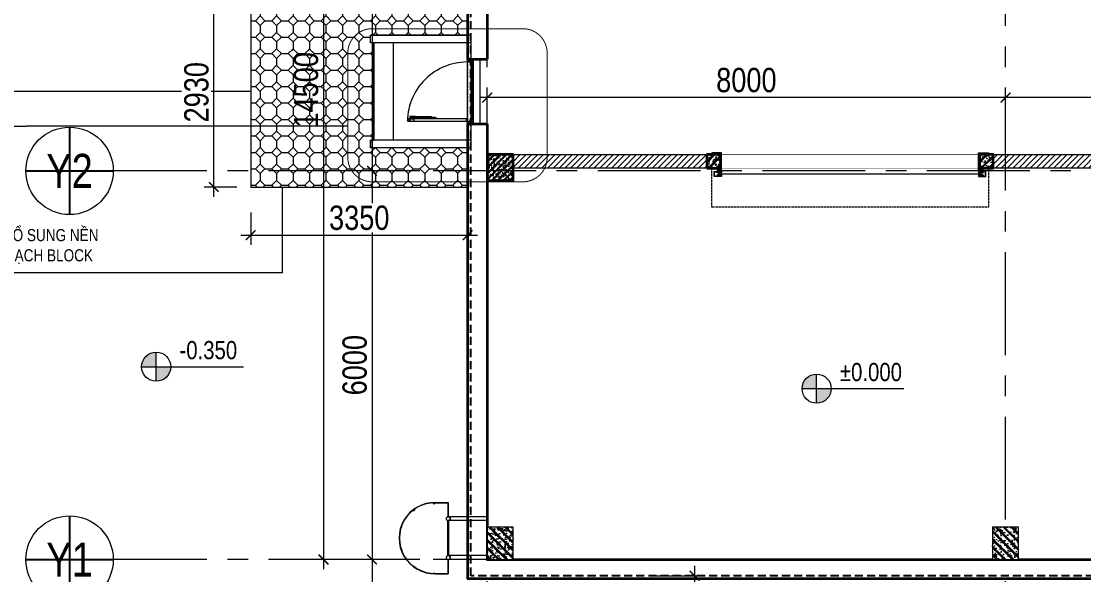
# Model space of a CAD drawing. Header units: millimetres. Extents: x -547695 to 905972, y -1055718 to 167349.
# Drawn here: x -527260 to -510862, y -811344 to -802799 of the extents above; entities that cross this region are included whole.
import ezdxf
from ezdxf.enums import TextEntityAlignment as Align
from ezdxf.xclip import XClip

# ---------------------------------------------------------------- set-up
doc = ezdxf.new("R2010")
doc.units = ezdxf.units.MM
doc.header["$XCLIPFRAME"] = 0
for name, pattern in [('$0$BASE-A0$0$HIDDEN', [0.375, 0.25, -0.125]), ('CENTER', [50.8, 31.75, -6.35, 6.35, -6.35]), ('HIDDEN', [9.525, 6.35, -3.175]), ('XR-MB (+8.000)$0$$0$BASE-A0$0$HIDDEN', [0.375, 0.25, -0.125]), ('XR-MBT1$0$HID', [2.3, 1.5, -0.8]), ('XR-THANG LONG$0$CellPin- Chi Thang sat len mai$0$CellPin- Chi Thang sat len mai$0$XKITLINE00', [0])]:
    doc.linetypes.add(name, pattern=pattern)
doc.layers.get('DEFPOINTS').update_dxf_attribs({"color": 1, "lineweight": 25})
doc.layers.add('8', color=8, linetype='Continuous')
for name, color, linetype, lineweight in [('A-COLS', 9, 'Continuous', 9), ('A-DIMS', 8, 'Continuous', 9), ('A-DOOR', 142, 'Continuous', 9), ('A-EQPM', 127, 'Continuous', 9), ('A-GRID', 250, 'CENTER', 15), ('A-HEVY', 111, 'Continuous', 35), ('A-PATT', 252, 'Continuous', 9), ('A-SYMBOLS', 10, 'Continuous', 13), ('A-TEXT', 255, 'Continuous', 25), ('A-WALL', 12, 'Continuous', 13), ('NTT-8-THAY', 7, 'Continuous', 18), ('XR-MB (+8.000)$0$chi dan', 8, 'Continuous', 9), ('XR-MB (+8.000)$0$DIM TAN', 169, 'Continuous', 13), ('XR-MB (+8.000)$0$net khung', 2, 'Continuous', 13), ('XR-MB (+8.000)$0$phu kien ngoai cua', 4, 'Continuous', 5)]:
    doc.layers.add(name, color=color, linetype=linetype, lineweight=lineweight)
doc.styles.add('VTK _ Arial_2.5 mm', font='arial.ttf', dxfattribs={"width": 0.8})
doc.styles.add('VTK_Arial', font='arial.ttf', dxfattribs={"width": 0.8})
doc.styles.add('VTK_Arial_2 mm', font='arial.ttf', dxfattribs={"width": 0.8})
doc.styles.add('VTK_Arial_3.5 mm', font='arial.ttf', dxfattribs={"width": 0.8, "height": 3.5})
doc.dimstyles.new('A-2.5-DIM1', dxfattribs={"dimtxt": 2.5, "dimasz": 1, "dimexe": 1, "dimexo": 0, "dimgap": 0.5, "dimtad": 1, "dimdec": 0, "dimzin": 12, "dimdsep": 46, "dimtxsty": 'VTK_Arial', "dimblk": 'ARCHTICK', "dimcen": 0, "dimdle": 1, "dimclrd": 256, "dimclre": 256, "dimclrt": 7, "dimadec": 1, "dimazin": 3, "dimtfac": 1, "dimtdec": 0, "dimtmove": 0, "dimatfit": 2, "dimfxl": 20, "dimtolj": 1, "dimtzin": 0, "dimlwd": -1, "dimlwe": -1, "dimarcsym": 0})
doc.dimstyles.new('A-2.5-DIM100', dxfattribs={"dimscale": 100, "dimtxt": 2.5, "dimasz": 1, "dimexe": 1, "dimexo": 0, "dimgap": 0.5, "dimtad": 1, "dimdec": 0, "dimzin": 12, "dimdsep": 46, "dimtxsty": 'VTK_Arial', "dimblk": 'ARCHTICK', "dimcen": 0, "dimdle": 1, "dimclrd": 256, "dimclre": 256, "dimclrt": 7, "dimadec": 1, "dimazin": 3, "dimtfac": 1, "dimtdec": 0, "dimtmove": 0, "dimatfit": 2, "dimfxl": 20, "dimtfill": 1, "dimtolj": 1, "dimtzin": 0, "dimlwd": -1, "dimlwe": -1, "dimarcsym": 0})
doc.dimstyles.new('A-2.5-DIM150', dxfattribs={"dimscale": 150, "dimtxt": 2.5, "dimasz": 1, "dimexe": 1, "dimexo": 0, "dimgap": 0.5, "dimtad": 1, "dimdec": 0, "dimzin": 12, "dimdsep": 46, "dimtxsty": 'VTK_Arial', "dimblk": 'ARCHTICK', "dimcen": 0, "dimdle": 1, "dimclrd": 256, "dimclre": 256, "dimclrt": 7, "dimadec": 1, "dimazin": 3, "dimtfac": 1, "dimtdec": 0, "dimtmove": 0, "dimatfit": 2, "dimfxl": 20, "dimtfill": 1, "dimtolj": 1, "dimtzin": 0, "dimlwd": -1, "dimlwe": -1, "dimarcsym": 0})

# ---------------------------------------------------------------- blocks, each defined once
blk = doc.blocks.new('*U343')
blk.add_wipeout([(4.5, 0), (4.46, -0.56), (4.36, -1.12), (4.18, -1.66), (3.94, -2.17), (3.64, -2.65), (3.28, -3.08), (2.87, -3.47), (2.41, -3.8), (1.92, -4.07), (1.39, -4.28), (0.84, -4.42), (0.28, -4.49), (-0.28, -4.49), (-0.84, -4.42), (-1.39, -4.28), (-1.92, -4.07), (-2.41, -3.8), (-2.87, -3.47), (-3.28, -3.08), (-3.64, -2.65), (-3.94, -2.17), (-4.18, -1.66), (-4.36, -1.12), (-4.46, -0.56), (-4.5, 0), (-4.46, 0.56), (-4.36, 1.12), (-4.18, 1.66), (-3.94, 2.17), (-3.64, 2.65), (-3.28, 3.08), (-2.87, 3.47), (-2.41, 3.8), (-1.92, 4.07), (-1.39, 4.28), (-0.84, 4.42), (-0.28, 4.49), (0.28, 4.49), (0.84, 4.42), (1.39, 4.28), (1.92, 4.07), (2.41, 3.8), (2.87, 3.47), (3.28, 3.08), (3.64, 2.65), (3.94, 2.17), (4.18, 1.66), (4.36, 1.12), (4.46, 0.56)])
blk.add_circle((0, 0), 4.5)
at = {"layer": 'DEFPOINTS', "color": 250}
for p, q in [((0, 4.5), (0, -4.5)), ((-4.5, 0), (4.5, 0))]:
    blk.add_line(p, q, dxfattribs=at)
at = {"color": 7, "style": 'VTK_Arial_3.5 mm', "width": 0.8}
blk.add_attdef('X12', text='', height=3.5, dxfattribs=at).set_placement((0, 0), align=Align.MIDDLE_CENTER)
blk = doc.blocks.new('*U344')
blk.add_wipeout([(4.5, 0), (4.46, -0.56), (4.36, -1.12), (4.18, -1.66), (3.94, -2.17), (3.64, -2.65), (3.28, -3.08), (2.87, -3.47), (2.41, -3.8), (1.92, -4.07), (1.39, -4.28), (0.84, -4.42), (0.28, -4.49), (-0.28, -4.49), (-0.84, -4.42), (-1.39, -4.28), (-1.92, -4.07), (-2.41, -3.8), (-2.87, -3.47), (-3.28, -3.08), (-3.64, -2.65), (-3.94, -2.17), (-4.18, -1.66), (-4.36, -1.12), (-4.46, -0.56), (-4.5, 0), (-4.46, 0.56), (-4.36, 1.12), (-4.18, 1.66), (-3.94, 2.17), (-3.64, 2.65), (-3.28, 3.08), (-2.87, 3.47), (-2.41, 3.8), (-1.92, 4.07), (-1.39, 4.28), (-0.84, 4.42), (-0.28, 4.49), (0.28, 4.49), (0.84, 4.42), (1.39, 4.28), (1.92, 4.07), (2.41, 3.8), (2.87, 3.47), (3.28, 3.08), (3.64, 2.65), (3.94, 2.17), (4.18, 1.66), (4.36, 1.12), (4.46, 0.56)])
blk.add_circle((0, 0), 4.5)
at = {"layer": 'DEFPOINTS', "color": 250}
for p, q in [((0, 4.5), (0, -4.5)), ((-4.5, 0), (4.5, 0))]:
    blk.add_line(p, q, dxfattribs=at)
at = {"color": 7, "style": 'VTK_Arial_3.5 mm', "width": 0.8}
blk.add_attdef('X12', text='', height=3.5, dxfattribs=at).set_placement((0, 0), align=Align.MIDDLE_CENTER)
blk = doc.blocks.new('_ARCHTICK')
at = {"color": 0, "linetype": 'ByBlock', "const_width": 0.15}
blk.add_lwpolyline([(-0.5, -0.5), (0.5, 0.5)], dxfattribs=at)
blk = doc.blocks.new('*D379')
at = {"layer": 'A-DIMS', "transparency": 16777216}
for p, q in [((-521846, -796458), (-521846, -805258)), ((-521108, -796608), (-521996, -796608)), ((-521108, -805108), (-521996, -805108))]:
    blk.add_line(p, q, dxfattribs=at)
at = {"layer": 'DEFPOINTS', "color": 0, "transparency": 16777216}
for p in [(-521108, -796608), (-521846, -805108), (-521108, -805108)]:
    blk.add_point(p, dxfattribs=at)
at = {"layer": 'A-DIMS', "transparency": 16777216, "xscale": 150, "yscale": 150, "zscale": 150}
for p, rotation in [((-521846, -796608), 90), ((-521846, -805108), 270)]:
    blk.add_blockref('_ARCHTICK', p, dxfattribs=dict(at, rotation=rotation))
at = {"layer": 'A-DIMS', "color": 7, "transparency": 16777216, "insert": (-522113, -800858), "char_height": 375, "attachment_point": 5, "rotation": 90, "style": 'VTK_Arial', "bg_fill": 3, "box_fill_scale": 1.1, "bg_fill_color": 257, "bg_fill_transparency": 0}
blk.add_mtext('\\A1;8500', dxfattribs=at)
blk = doc.blocks.new('*D385')
at = {"layer": 'A-DIMS', "transparency": 16777216}
for p, q in [((-512069, -804439), (-512069, -803826)), ((-504069, -804439), (-504069, -803826)), ((-503919, -803976), (-512219, -803976))]:
    blk.add_line(p, q, dxfattribs=at)
at = {"layer": 'DEFPOINTS', "color": 0, "transparency": 16777216}
for p in [(-512069, -803976), (-512069, -804439), (-504069, -804439)]:
    blk.add_point(p, dxfattribs=at)
at = {"layer": 'A-DIMS', "transparency": 16777216, "xscale": 150, "yscale": 150, "zscale": 150, "rotation": 180}
blk.add_blockref('_ARCHTICK', (-512069, -803976), dxfattribs=at)
at = {"layer": 'A-DIMS', "transparency": 16777216, "xscale": 150, "yscale": 150, "zscale": 150}
blk.add_blockref('_ARCHTICK', (-504069, -803976), dxfattribs=at)
at = {"layer": 'A-DIMS', "color": 7, "transparency": 16777216, "insert": (-508069, -803709), "char_height": 375, "attachment_point": 5, "style": 'VTK_Arial', "bg_fill": 3, "box_fill_scale": 1.1, "bg_fill_color": 257, "bg_fill_transparency": 0}
blk.add_mtext('\\A1;8000', dxfattribs=at)
blk = doc.blocks.new('*D386')
at = {"layer": 'A-DIMS', "transparency": 16777216}
for p, q in [((-520069, -804439), (-520069, -803826)), ((-512069, -804439), (-512069, -803826)), ((-511919, -803976), (-520219, -803976))]:
    blk.add_line(p, q, dxfattribs=at)
at = {"layer": 'DEFPOINTS', "color": 0, "transparency": 16777216}
for p in [(-520069, -803976), (-520069, -804439), (-512069, -804439)]:
    blk.add_point(p, dxfattribs=at)
at = {"layer": 'A-DIMS', "transparency": 16777216, "xscale": 150, "yscale": 150, "zscale": 150, "rotation": 180}
blk.add_blockref('_ARCHTICK', (-520069, -803976), dxfattribs=at)
at = {"layer": 'A-DIMS', "transparency": 16777216, "xscale": 150, "yscale": 150, "zscale": 150}
blk.add_blockref('_ARCHTICK', (-512069, -803976), dxfattribs=at)
at = {"layer": 'A-DIMS', "color": 7, "transparency": 16777216, "insert": (-516069, -803709), "char_height": 375, "attachment_point": 5, "style": 'VTK_Arial', "bg_fill": 3, "box_fill_scale": 1.1, "bg_fill_color": 257, "bg_fill_transparency": 0}
blk.add_mtext('\\A1;8000', dxfattribs=at)
blk = doc.blocks.new('*D691')
at = {"layer": 'A-DIMS', "transparency": 16777216}
for p, q in [((-521846, -804958), (-521846, -811258)), ((-521108, -805108), (-521996, -805108)), ((-521108, -811108), (-521996, -811108))]:
    blk.add_line(p, q, dxfattribs=at)
at = {"layer": 'DEFPOINTS', "color": 0, "transparency": 16777216}
for p in [(-521108, -805108), (-521846, -811108), (-521108, -811108)]:
    blk.add_point(p, dxfattribs=at)
at = {"layer": 'A-DIMS', "transparency": 16777216, "xscale": 150, "yscale": 150, "zscale": 150}
for p, rotation in [((-521846, -805108), 90), ((-521846, -811108), 270)]:
    blk.add_blockref('_ARCHTICK', p, dxfattribs=dict(at, rotation=rotation))
at = {"layer": 'A-DIMS', "color": 7, "transparency": 16777216, "insert": (-522113, -808108), "char_height": 375, "attachment_point": 5, "rotation": 90, "style": 'VTK_Arial', "bg_fill": 3, "box_fill_scale": 1.1, "bg_fill_color": 257, "bg_fill_transparency": 0}
blk.add_mtext('\\A1;6000', dxfattribs=at)
blk = doc.blocks.new('*D692')
at = {"layer": 'A-DIMS', "transparency": 16777216}
for p, q in [((-521846, -810958), (-521846, -812858)), ((-521108, -811108), (-521996, -811108)), ((-521108, -812708), (-521996, -812708))]:
    blk.add_line(p, q, dxfattribs=at)
at = {"layer": 'DEFPOINTS', "color": 0, "transparency": 16777216}
for p in [(-521108, -811108), (-521846, -812708), (-521108, -812708)]:
    blk.add_point(p, dxfattribs=at)
at = {"layer": 'A-DIMS', "transparency": 16777216, "xscale": 150, "yscale": 150, "zscale": 150}
for p, rotation in [((-521846, -811108), 90), ((-521846, -812708), 270)]:
    blk.add_blockref('_ARCHTICK', p, dxfattribs=dict(at, rotation=rotation))
at = {"layer": 'A-DIMS', "color": 7, "transparency": 16777216, "insert": (-522113, -811908), "char_height": 375, "attachment_point": 5, "rotation": 90, "style": 'VTK_Arial', "bg_fill": 3, "box_fill_scale": 1.1, "bg_fill_color": 257, "bg_fill_transparency": 0}
blk.add_mtext('\\A1;1600', dxfattribs=at)
blk = doc.blocks.new('*D693')
at = {"layer": 'A-DIMS', "transparency": 16777216}
for p, q in [((-522596, -796458), (-522596, -811258)), ((-521108, -796608), (-522746, -796608)), ((-521108, -811108), (-522746, -811108))]:
    blk.add_line(p, q, dxfattribs=at)
at = {"layer": 'DEFPOINTS', "color": 0, "transparency": 16777216}
for p in [(-521108, -796608), (-522596, -811108), (-521108, -811108)]:
    blk.add_point(p, dxfattribs=at)
at = {"layer": 'A-DIMS', "transparency": 16777216, "xscale": 150, "yscale": 150, "zscale": 150}
for p, rotation in [((-522596, -796608), 90), ((-522596, -811108), 270)]:
    blk.add_blockref('_ARCHTICK', p, dxfattribs=dict(at, rotation=rotation))
at = {"layer": 'A-DIMS', "color": 7, "transparency": 16777216, "insert": (-522863, -803858), "char_height": 375, "attachment_point": 5, "rotation": 90, "style": 'VTK_Arial', "bg_fill": 3, "box_fill_scale": 1.1, "bg_fill_color": 257, "bg_fill_transparency": 0}
blk.add_mtext('\\A1;14500', dxfattribs=at)
blk = doc.blocks.new('*D694')
at = {"layer": 'A-DIMS', "transparency": 16777216}
for p, q in [((-516868, -811208), (-516868, -812873)), ((-517567, -811358), (-516718, -811358)), ((-517567, -812723), (-516718, -812723))]:
    blk.add_line(p, q, dxfattribs=at)
at = {"layer": 'DEFPOINTS', "color": 0, "transparency": 16777216}
for p in [(-517567, -811358), (-517567, -812723), (-516868, -812723)]:
    blk.add_point(p, dxfattribs=at)
at = {"layer": 'A-DIMS', "transparency": 16777216, "xscale": 150, "yscale": 150, "zscale": 150}
for p, rotation in [((-516868, -811358), 90), ((-516868, -812723), 270)]:
    blk.add_blockref('_ARCHTICK', p, dxfattribs=dict(at, rotation=rotation))
at = {"layer": 'A-DIMS', "color": 7, "transparency": 16777216, "insert": (-517135, -812041), "char_height": 375, "attachment_point": 5, "rotation": 90, "style": 'VTK_Arial', "bg_fill": 3, "box_fill_scale": 1.1, "bg_fill_color": 257, "bg_fill_transparency": 0}
blk.add_mtext('\\A1;1365', dxfattribs=at)
blk = doc.blocks.new('*D696')
at = {"layer": 'A-DIMS', "transparency": 16777216}
for p, q in [((-524288, -805509), (-524288, -802280)), ((-523933, -802430), (-524438, -802430)), ((-523933, -805359), (-524438, -805359))]:
    blk.add_line(p, q, dxfattribs=at)
at = {"layer": 'DEFPOINTS', "color": 0, "transparency": 16777216}
for p in [(-524288, -802430), (-523933, -802430), (-523933, -805359)]:
    blk.add_point(p, dxfattribs=at)
at = {"layer": 'A-DIMS', "transparency": 16777216, "xscale": 150, "yscale": 150, "zscale": 150}
for p, rotation in [((-524288, -802430), 90), ((-524288, -805359), 270)]:
    blk.add_blockref('_ARCHTICK', p, dxfattribs=dict(at, rotation=rotation))
at = {"layer": 'A-DIMS', "color": 7, "transparency": 16777216, "insert": (-524555, -803895), "char_height": 375, "attachment_point": 5, "rotation": 90, "style": 'VTK_Arial', "bg_fill": 3, "box_fill_scale": 1.1, "bg_fill_color": 257, "bg_fill_transparency": 0}
blk.add_mtext('\\A1;2930', dxfattribs=at)
blk = doc.blocks.new('*D697')
at = {"layer": 'A-DIMS', "transparency": 16777216}
for p, q in [((-523719, -805753), (-523719, -806251)), ((-520369, -805753), (-520369, -806251)), ((-523869, -806101), (-520219, -806101))]:
    blk.add_line(p, q, dxfattribs=at)
at = {"layer": 'DEFPOINTS', "color": 0, "transparency": 16777216}
for p in [(-523719, -805753), (-520369, -805753), (-520369, -806101)]:
    blk.add_point(p, dxfattribs=at)
at = {"layer": 'A-DIMS', "transparency": 16777216, "xscale": 150, "yscale": 150, "zscale": 150, "rotation": 180}
blk.add_blockref('_ARCHTICK', (-523719, -806101), dxfattribs=at)
at = {"layer": 'A-DIMS', "transparency": 16777216, "xscale": 150, "yscale": 150, "zscale": 150}
blk.add_blockref('_ARCHTICK', (-520369, -806101), dxfattribs=at)
at = {"layer": 'A-DIMS', "color": 7, "transparency": 16777216, "insert": (-522044, -805835), "char_height": 375, "attachment_point": 5, "style": 'VTK_Arial', "bg_fill": 3, "box_fill_scale": 1.1, "bg_fill_color": 257, "bg_fill_transparency": 0}
blk.add_mtext('\\A1;3350', dxfattribs=at)
blk = doc.blocks.new('*U117')
at = {"layer": 'A-SYMBOLS'}
h = blk.add_hatch(color=256, dxfattribs=at)
h.paths.add_polyline_path([(0, 0), (0, -2, 0.414214), (2, 0)])
h.paths.add_polyline_path([(0, 0), (0, 2, 0.414214), (-2, 0)])
blk.add_line((-2, 0), (12, 0))
blk.add_lwpolyline([(0, -2), (0, 2)])
blk.add_circle((0, 0), 2, dxfattribs=at)
at = {"color": 7, "style": 'VTK _ Arial_2.5 mm', "width": 0.8, "flags": 4}
blk.add_attdef('FINISHFLOORLEVEL', text='', height=2.5, dxfattribs=at).set_placement((3.2, 3.53), align=Align.TOP_LEFT)
blk.add_attdef('NAMEOFLEVEL', (3.2, -3.47), '', height=2.5, dxfattribs=at)
blk = doc.blocks.new('57u')
at = {"layer": 'NTT-8-THAY'}
h = blk.add_hatch(dxfattribs=at)
h.set_pattern_fill('OCTAGON', color=250, scale=10)
h.set_pattern_definition([(315, (-1603.34, 7288.66), (254, -5e-14), [104.171, -255.0394]), (0, (-1529.68, 7215), (254, 254), [106.68, -147.32]), (45, (-1423, 7215), (0, 254), [104.171, -255.0394]), (135, (-1349.34, 7395.34), (-254, 2e-14), [104.171, -255.0394]), (225, (-1529.68, 7469), (-4e-14, -254), [104.171, -255.0394]), (270, (-1603.34, 7395.34), (254, -254), [106.68, -147.32])])
h.paths.add_polyline_path([(1500, 585), (-1848, 585), (-1848, -2345), (1500, -2345), (1500, -1740), (0, -1740), (0, -1620), (50, -1620), (50, -120), (0, -120), (0, 0), (1500, 0)])
at = {"layer": 'A-PATT'}
blk.add_lwpolyline([(1500, 585), (-1848, 585), (-1848, -2345), (1500, -2345), (1500, -1740), (0, -1740), (0, -1620), (50, -1620), (50, -120), (0, -120), (0, 0), (1500, 0)], close=True, dxfattribs=at)
blk = doc.blocks.new('ERBHRTHB4T')
at = {"color": 0}
blk.add_wipeout([(-200, 100), (200, 100), (200, -400), (-200, -400)], dxfattribs=at).dxf.layer = '8'
at = {"layer": 'A-PATT'}
h = blk.add_hatch(dxfattribs=at)
h.set_pattern_fill('BT-01', color=256, scale=20, style=0, double=1, pattern_type=2)
h.set_pattern_definition([(50, (115612.73, 26820), (143.45204, -12.55043), [15, -165]), (355, (115612.73, 26820), (-27.75027, 150.43843), [12, -132]), (100.4514, (115624.68, 26818.95), (115.70188, 137.88791), [12.74804, -140.22842]), (46.1842, (115612.73, 26860), (213.4482, -33.1038), [22.5, -247.5]), (96.6356, (115630.52, 26857.24), (186.93254, 194.82357), [19.12206, -210.3426]), (351.1842, (115612.73, 26860), (186.9324, 194.8237), [18, -198]), (21, (115632.73, 26850), (119.38141, -80.52378), [15, -165]), (326, (115632.73, 26850), (48.66307, 145.03), [12, -132]), (71.4514, (115642.68, 26843.29), (168.04453, 64.5061), [12.74804, -140.22842]), (37.5, (115612.73, 26820), (2.43197, 66.57877), [0, -130.4, 0, -134, 0, -132.5]), (7.5, (115612.73, 26820), (52.613907, 78.882342), [0, -76.4, 0, -127.4, 0, -50.5]), (327.5, (115568.13, 26820), (106.764487, -4.510974), [0, -50, 0, -156, 0, -207]), (317.5, (115548.13, 26820), (116.637234, 20.021), [0, -65, 0, -103.6, 0, -147]), (45, (115612.73, 26820), (-60.104076, 60.104076), []), (45, (115612.73, 26844.5), (-60.104076, 60.104076), [])])
h.paths.add_polyline_path([(200, 100), (200, -400), (-200, -400), (-200, 100)])
at = {"color": 0}
blk.add_lwpolyline([(-200, 100), (200, 100), (200, -400), (-200, -400)], close=True, dxfattribs=at)
blk = doc.blocks.new('t7i')
blk.add_wipeout([(0, -210), (210, -210), (210, 0), (0, 0)]).dxf.layer = '8'
at = {"layer": 'A-PATT'}
h = blk.add_hatch(dxfattribs=at)
h.set_pattern_fill('BT-01', color=256, scale=20, style=0, double=1, pattern_type=2)
h.set_pattern_definition([(50, (111922.47, 19673.82), (143.45204, -12.55043), [15, -165]), (355, (111922.47, 19673.82), (-27.75027, 150.43843), [12, -132]), (100.4514, (111934.43, 19672.77), (115.70188, 137.8879), [12.74804, -140.22842]), (46.1842, (111922.47, 19713.82), (213.4482, -33.1038), [22.5, -247.5]), (96.6356, (111940.26, 19711.06), (186.93254, 194.82357), [19.12206, -210.3426]), (351.1842, (111922.47, 19713.82), (186.9324, 194.8237), [18, -198]), (21, (111942.47, 19703.82), (119.38141, -80.52378), [15, -165]), (326, (111942.47, 19703.82), (48.66307, 145.03), [12, -132]), (71.4514, (111952.42, 19697.11), (168.04453, 64.5061), [12.74804, -140.22842]), (37.5, (111922.47, 19673.82), (2.43197, 66.57877), [0, -130.4, 0, -134, 0, -132.5]), (7.5, (111922.47, 19673.82), (52.613907, 78.882342), [0, -76.4, 0, -127.4, 0, -50.5]), (327.5, (111877.87, 19673.82), (106.764487, -4.510974), [0, -50, 0, -156, 0, -207]), (317.5, (111857.87, 19673.82), (116.637234, 20.021), [0, -65, 0, -103.6, 0, -147]), (45, (111922.47, 19673.82), (-60.104076, 60.104076), []), (45, (111922.47, 19698.32), (-60.104076, 60.104076), [])])
h.paths.add_polyline_path([(0, -210), (210, -210), (210, 0), (0, 0)])
at = {"layer": 'A-HEVY'}
blk.add_lwpolyline([(0, -210), (210, -210), (210, 0), (0, 0)], close=True, dxfattribs=at)
blk = doc.blocks.new('egerg')
at = {"layer": 'A-PATT'}
h = blk.add_hatch(dxfattribs=at)
h.set_pattern_fill('BT-01', color=256, scale=14.982164, style=0, double=1, pattern_type=2)
h.set_pattern_definition([(50, (22752.53, 12038.09), (107.4611, -9.40163), [11.23662, -123.60285]), (355, (22752.53, 12038.09), (-20.78795, 112.69466), [8.9893, -98.8823]), (100.4514, (22761.49, 12037.31), (86.67322, 103.29296), [9.54966, -105.04626]), (46.1842, (22752.53, 12068.05), (159.8958, -24.7983), [16.8549, -185.4043]), (96.6356, (22765.86, 12065.99), (140.0327, 145.9439), [14.3245, -157.5694]), (351.1842, (22752.53, 12068.05), (140.0326, 145.944), [13.4839, -148.3234]), (21, (22767.51, 12060.56), (89.4296, -60.32102), [11.23662, -123.60285]), (326, (22767.51, 12060.56), (36.4539, 108.64317), [8.9893, -98.8823]), (71.4514, (22774.97, 12055.54), (125.88353, 48.32205), [9.54966, -105.04626]), (37.5, (22752.53, 12038.09), (1.82181, 49.874703), [0, -97.68371, 0, -100.3805, 0, -99.25684]), (7.5, (22752.53, 12038.09), (39.41351, 59.09141), [0, -57.23187, 0, -95.43639, 0, -37.82996]), (327.5, (22719.12, 12038.09), (79.978153, -3.37921), [0, -37.45541, 0, -116.86088, 0, -155.0654]), (317.5, (22704.14, 12038.09), (87.3739, 14.9979), [0, -48.69203, 0, -77.6076, 0, -110.1189]), (45, (22752.53, 12038.09), (-45.02446, 45.02446), []), (45, (22752.53, 12056.44), (-45.02446, 45.02446), [])])
h.paths.add_polyline_path([(0, -200), (400, -200), (400, 200), (0, 200)])
at = {"layer": 'A-HEVY'}
blk.add_lwpolyline([(0, -200), (400, -200), (400, 200), (0, 200)], close=True, dxfattribs=at)
blk = doc.blocks.new('ERYUJH76Y')
at = {"layer": 'A-GRID', "ltscale": 50}
for points in [[(-24000, 3348), (-24000, 25008)], [(-16000, 3348), (-16000, 25008)], [(4694, 12928), (-30447, 12928)], [(4694, 6928), (-30447, 6928)]]:
    blk.add_lwpolyline(points, dxfattribs=at)
at = {"layer": 'A-SYMBOLS'}
blk.add_blockref('egerg', (-24000, 12978), dxfattribs=at)
at = {"layer": '8'}
for p in [(-20610, 13178), (-16400, 13178)]:
    blk.add_blockref('t7i', p, dxfattribs=at)
at = {"layer": 'A-COLS', "xscale": -1, "rotation": 180}
for p in [(-23800, 7028), (-16000, 7028)]:
    blk.add_blockref('ERBHRTHB4T', p, dxfattribs=at)
blk = doc.blocks.new('XR-MB (+8.000)$0$ban le b')
at = {"layer": 'A-DOOR'}
for p, q in [((11285, -283), (11288, -283)), ((11285, -307), (11285, -283)), ((11294, -309), (11287, -309)), ((11288, -283), (11288, -305)), ((11297, -306), (11290, -306)), ((11300, -330), (11294, -330)), ((11295, -319), (11295, -310)), ((11297, -327), (11297, -333)), ((11298, -319), (11298, -308))]:
    blk.add_line(p, q, dxfattribs=at)
for radius in [10, 7]:
    blk.add_circle((11297, -330), radius, dxfattribs=at)
for centre, radius, start, end in [((11287, -307), 1.5, 180, 270), ((11290, -305), 1.5, 180, 270), ((11294, -310), 1.5, 0, 90), ((11293, -319), 2, 286.9578, 0), ((11297, -308), 1.5, 0, 90), ((11300, -319), 2, 180, 253.0422)]:
    blk.add_arc(centre, radius, start, end, dxfattribs=at)
blk = doc.blocks.new('XR-MB (+8.000)$0$gioong cao su')
at = {"layer": 'A-DOOR'}
for points in [[(1628098, 55606), (1628100, 55606), (1628100, 55546), (1628098, 55546)], [(1628100, 55591), (1628107, 55591), (1628107, 55561), (1628100, 55561)]]:
    blk.add_lwpolyline(points, close=True, dxfattribs=at)
for points in [[(1628109, 55600), (1628128, 55600, -0.4142136), (1628130, 55598), (1628130, 55553, -0.4142136), (1628128, 55551), (1628109, 55551, -0.4142136), (1628107, 55553), (1628107, 55598, -0.4142136)], [(1628109, 55599), (1628128, 55599, -0.4142136), (1628129, 55598), (1628129, 55553, -0.4142136), (1628128, 55552), (1628109, 55552, -0.4142136), (1628108, 55553), (1628108, 55598, -0.4142136)]]:
    blk.add_lwpolyline(points, format="xyb", close=True, dxfattribs=at)
blk = doc.blocks.new('XR-MB (+8.000)$0$123')
at = {"layer": 'A-DOOR'}
h = blk.add_hatch(dxfattribs=at)
h.set_pattern_fill('ANSI31', color=256, style=0)
h.set_pattern_definition([(135, (327793.7614, 93736.06553), (0.08838834765, 0.08838834765), [])])
h.paths.add_polyline_path([(240172, 36474), (240174, 36474), (240174, 36388), (240172, 36388)])
for p, q in [((240146, 36386), (240146, 36398)), ((240146, 36398), (240147, 36398)), ((240186, 36386), (240146, 36386)), ((240147, 36388), (240147, 36398)), ((240185, 36388), (240147, 36388)), ((240171, 36465), (240171, 36475)), ((240221, 36475), (240171, 36475)), ((240172, 36474), (240172, 36388)), ((240172, 36465), (240172, 36474)), ((240172, 36474), (240220, 36474)), ((240174, 36474), (240174, 36388)), ((240174, 36413), (240174, 36413)), ((240185, 36388), (240205, 36403)), ((240186, 36386), (240206, 36401)), ((240220, 36420), (240205, 36420)), ((240205, 36420), (240205, 36403)), ((240221, 36418), (240206, 36418)), ((240206, 36418), (240206, 36401)), ((240235, 36455), (240220, 36474)), ((240235, 36434), (240220, 36434)), ((240220, 36434), (240220, 36420)), ((240236, 36455), (240221, 36475)), ((240221, 36432), (240221, 36418)), ((240236, 36432), (240221, 36432)), ((240235, 36455), (240235, 36434)), ((240236, 36455), (240236, 36432))]:
    blk.add_line(p, q, dxfattribs=at)
blk = doc.blocks.new('XR-MB (+8.000)$0$gdfghgfjjjk')
at = {"layer": 'A-DOOR'}
for p, q in [((196862, 627553), (196861, 626550)), ((196862, 627568), (196871, 627568)), ((196862, 627568), (196862, 627568)), ((196862, 627568), (196862, 627568)), ((196862, 627568), (196862, 627568)), ((196862, 627534), (196862, 627568)), ((196863, 627553), (196862, 626551)), ((196863, 627567), (196870, 627567)), ((196863, 627534), (196863, 627567)), ((196863, 627554), (196896, 627554)), ((196863, 627554), (196863, 627554)), ((196863, 627545), (196863, 627554)), ((196864, 627545), (196863, 627545)), ((196864, 627553), (196895, 627553)), ((196864, 627545), (196864, 627553)), ((196870, 627567), (196870, 627554)), ((196871, 627568), (196871, 627554)), ((196895, 627553), (196895, 627544)), ((196895, 627544), (196906, 627544)), ((196896, 627554), (196896, 627544)), ((196896, 627544), (196907, 627544)), ((196905, 626564), (196906, 627544)), ((196905, 626563), (196907, 627544)), ((196906, 627544), (196906, 627534)), ((196907, 627544), (196907, 627534)), ((196863, 627515), (196906, 627515)), ((196863, 627506), (196863, 627515)), ((196863, 627460), (196863, 627469)), ((196906, 627460), (196863, 627460)), ((196864, 627514), (196905, 627514)), ((196864, 627506), (196864, 627514)), ((196864, 627461), (196864, 627469)), ((196905, 627461), (196864, 627461)), ((196905, 627514), (196905, 627461)), ((196906, 627515), (196906, 627460)), ((196943, 627529), (196907, 627529)), ((196907, 627529), (196907, 627062)), ((196907, 627514), (196913, 627514)), ((196907, 627462), (196913, 627462)), ((196943, 627434), (196907, 627434)), ((196935, 627406), (196907, 627406)), ((196913, 627514), (196925, 627529)), ((196913, 627514), (196913, 627462)), ((196913, 627462), (196925, 627434)), ((196924, 627095), (196924, 627432)), ((196935, 627432), (196924, 627432)), ((196925, 627529), (196925, 627434)), ((196935, 627162), (196935, 627432)), ((196943, 627434), (196943, 627529)), ((196915, 627089), (196907, 627089)), ((196914, 627062), (196907, 627062)), ((196922, 627093), (196915, 627089)), ((196915, 627062), (196915, 627089)), ((196924, 627162), (196935, 627162)), ((196861, 626550), (196870, 626550)), ((196862, 626571), (196862, 626563)), ((196862, 626571), (196862, 626564)), ((196862, 626564), (196905, 626564)), ((196862, 626563), (196905, 626563)), ((196862, 626551), (196869, 626551)), ((196869, 626551), (196869, 626563)), ((196870, 626550), (196870, 626563)), ((197862, 626489), (196874, 626489)), ((196875, 626469), (197862, 626469)), ((197894, 626451), (196820, 626451))]:
    blk.add_line(p, q, dxfattribs=at)
at = {"layer": 'A-DOOR', "linetype": 'XR-MB (+8.000)$0$$0$BASE-A0$0$HIDDEN'}
blk.add_line((197899, 626550), (196851, 626550), dxfattribs=at)
at = {"layer": 'A-DOOR'}
blk.add_arc((196851, 626550), 1018, 354.451, 89.3822, dxfattribs=at)
for centre, major_axis, start_param, end_param in [((196914, 627062), (-0.809, 0.369), 1.998585, 3.569381), ((196921, 627095), (2.34, 1.29), 4.637391, 5.778763)]:
    blk.add_ellipse(centre, major_axis=major_axis, ratio=1, start_param=start_param, end_param=end_param, dxfattribs=at)
at = {"layer": 'XR-MB (+8.000)$0$chi dan', "extrusion": (0, 0, -1), "xscale": 0.8895027643677431, "yscale": 0.8895027643677431, "zscale": -0.889502743225944, "rotation": 179.9978614932291}
blk.add_blockref('XR-MB (+8.000)$0$123', (16817, 658913), dxfattribs=at)
at = {"layer": 'XR-MB (+8.000)$0$chi dan', "xscale": 0.8895027643677431, "yscale": 0.8895027643677431, "zscale": 0.8895027643677431, "rotation": 180.0021385067709}
blk.add_blockref('XR-MB (+8.000)$0$123', (411551, 658929), dxfattribs=at)
at = {"layer": 'XR-MB (+8.000)$0$net khung', "xscale": 0.1601102353251793, "yscale": 0.1601102353251793, "zscale": 0.1601102172678523, "rotation": 90.00213296456585}
for p in [(205775, 365814), (206777, 365814)]:
    blk.add_blockref('XR-MB (+8.000)$0$gioong cao su', p, dxfattribs=at)
at = {"layer": 'XR-MB (+8.000)$0$phu kien ngoai cua', "xscale": 0.889502645156231, "yscale": 0.889502763748169, "zscale": 0.8895026589233752, "rotation": 270.002134667727}
blk.add_blockref('XR-MB (+8.000)$0$ban le b', (197145, 636598), dxfattribs=at)
blk = doc.blocks.new('XR-MB (+8.000)$0$cua 1 canh')
blk.add_wipeout([(0, 0), (0, -1100), (220, -1100), (220, 0)]).dxf.layer = 'A-DOOR'
at = {"layer": 'A-DOOR'}
blk.add_lwpolyline([(0, 0), (220, 0), (220, -1100), (0, -1100)], close=True, dxfattribs=at)
at = {"layer": 'XR-MB (+8.000)$0$DIM TAN', "xscale": -1, "rotation": 270}
blk.add_blockref('XR-MB (+8.000)$0$gdfghgfjjjk', (-626335, -197918), dxfattribs=at)
blk = doc.blocks.new('*U40')
for p, q in [((-3985, 335), (-4095, 335)), ((-4095, 335), (-4095, 260)), ((-3988, 332), (-4092, 332)), ((-4092, 332), (-4092, 263)), ((-3988, 315), (-3988, 332)), ((-3985, 312), (-3985, 335)), ((-15, 312), (-15, 335)), ((-15, 335), (95, 335)), ((-12, 315), (-12, 332)), ((-12, 332), (92, 332)), ((92, 332), (92, 263)), ((95, 335), (95, 260)), ((-4010, 325), (-4053, 325)), ((-4053, 312), (-4053, 325)), ((-4053, 317), (-4053, 317)), ((-4037, 312), (-4053, 312)), ((-4013, 322), (-4050, 322)), ((-4050, 315), (-4050, 322)), ((-4037, 315), (-4050, 315)), ((-4037, 315), (-4037, 312)), ((-4023, 315), (-4013, 315)), ((-4013, 315), (-4023, 315)), ((-4023, 312), (-4023, 315)), ((-4023, 312), (-3985, 312)), ((-4013, 315), (-4013, 322)), ((-4010, 315), (-4010, 325)), ((-4010, 315), (-3988, 315)), ((23, 312), (-15, 312)), ((10, 315), (-12, 315)), ((10, 315), (10, 325)), ((10, 325), (53, 325)), ((13, 315), (13, 322)), ((13, 322), (50, 322)), ((23, 315), (13, 315)), ((13, 315), (23, 315)), ((23, 312), (23, 315)), ((37, 315), (37, 312)), ((37, 315), (50, 315)), ((37, 312), (53, 312)), ((50, 315), (50, 322)), ((53, 312), (53, 325)), ((53, 317), (53, 317))]:
    blk.add_line(p, q)
for points in [[(-4037, 312, 0.277794), (-4010, 306, -0.278361), (-4023, 312)], [(37, 312, -0.277794), (10, 306, 0.278361), (23, 312)]]:
    blk.add_lwpolyline(points, format="xyb")
at = {"style": 'VTK_Arial', "width": 0.8}
blk.add_attdef('DFDFD', (-1866, 322), '', height=100, dxfattribs=at)
at = {"color": 250}
blk.add_wipeout([(0, 0), (-4000, 0), (-4000, 210), (0, 210)], dxfattribs=at)
for p, q in [((-4095, 260), (-3985, 260)), ((-4092, 263), (-3988, 263)), ((-4037, 282), (-4053, 282)), ((-4053, 282), (-4053, 269)), ((-4053, 277), (-4053, 277)), ((-4010, 269), (-4053, 269)), ((-4037, 279), (-4050, 279)), ((-4050, 279), (-4050, 272)), ((-4013, 272), (-4050, 272)), ((-4037, 279), (-4037, 282)), ((-3985, 282), (-4023, 282)), ((-4023, 282), (-4023, 279)), ((-4013, 279), (-4023, 279)), ((-4013, 279), (-4013, 272)), ((-3988, 279), (-4010, 279)), ((-4010, 279), (-4010, 269)), ((-4000, 210), (-4000, 0)), ((-3988, 263), (-3988, 279)), ((-3985, 260), (-3985, 282)), ((-15, 260), (-15, 282)), ((-15, 282), (23, 282)), ((95, 260), (-15, 260)), ((-12, 263), (-12, 279)), ((-12, 279), (10, 279)), ((92, 263), (-12, 263)), ((0, 210), (0, 0)), ((10, 279), (10, 269)), ((10, 269), (53, 269)), ((13, 279), (23, 279)), ((13, 279), (13, 272)), ((13, 272), (50, 272)), ((23, 282), (23, 279)), ((37, 279), (37, 282)), ((37, 282), (53, 282)), ((37, 279), (50, 279)), ((50, 279), (50, 272)), ((53, 282), (53, 269)), ((53, 277), (53, 277))]:
    blk.add_line(p, q)
at = {"color": 1}
for p, q in [((-4002, 258), (-4048, 212)), ((-4048, 258), (-4002, 212)), ((2, 258), (48, 212)), ((48, 258), (2, 212))]:
    blk.add_line(p, q, dxfattribs=at)
at = {"linetype": 'XR-MBT1$0$HID', "ltscale": 10}
blk.add_lwpolyline([(50, 210), (135, 210), (135, 810), (-4135, 810), (-4135, 454), (-4135, 454), (-4135, 210), (-4050, 210)], dxfattribs=at)
for points in [[(-4000, 260), (-4000, 250), (-3985, 250), (-3985, -30), (-4135, -30), (-4135, -15), (-4123, -15), (-4123, 0)], [(-4050, 260), (-4000, 260), (-4000, 210), (-4050, 210), (-4050, 260)], [(0, 260), (0, 250), (-15, 250), (-15, -30), (135, -30), (135, -15), (123, -15), (123, 0)], [(50, 260), (0, 260), (0, 210), (50, 210), (50, 260)]]:
    blk.add_lwpolyline(points)
for points in [[(-4048, 258), (-4002, 258), (-4002, 212), (-4048, 212)], [(48, 258), (2, 258), (2, 212), (48, 212)]]:
    blk.add_lwpolyline(points, close=True)
for points in [[(-4037, 282, -0.277794), (-4010, 289, 0.278361), (-4023, 282)], [(37, 282, 0.277794), (10, 289, -0.278361), (23, 282)]]:
    blk.add_lwpolyline(points, format="xyb")
at = {"linetype": 'XR-MBT1$0$HID', "ltscale": 10, "const_width": 20}
blk.add_lwpolyline([(-4025, 298), (25, 298)], dxfattribs=at)
blk = doc.blocks.new('egeg')
at = {"layer": 'A-PATT'}
for points in [[(1500, 720), (-50, 720)], [(-50, 600), (-50, 720)], [(1500, 720), (1500, -1020)], [(1500, 600), (-50, 600)], [(0, 600), (0, -900)], [(300, 600), (300, -900)], [(1500, -900), (-50, -900)], [(-50, -900), (-50, -1020)], [(1500, -1020), (-50, -1020)]]:
    blk.add_lwpolyline(points, dxfattribs=at)
blk = doc.blocks.new('XR-THANG LONG$0$THANG LONG 1')
for p, q in [((-330, 0), (-330, -958)), ((-270, 0), (-270, -958)), ((270, 0), (270, -958)), ((330, 0), (330, -958)), ((-550, -959), (-330, -959)), ((-550, -1171), (-550, -959)), ((-545, -964), (-329, -964)), ((-545, -1171), (-545, -964)), ((270, -950), (-270, -950)), ((270, -966), (-270, -966)), ((329, -964), (545, -964)), ((330, -959), (550, -959)), ((545, -1156), (545, -964)), ((550, -1156), (550, -959))]:
    blk.add_line(p, q)
at = {"linetype": 'XR-THANG LONG$0$CellPin- Chi Thang sat len mai$0$CellPin- Chi Thang sat len mai$0$XKITLINE00', "lineweight": 0}
for p, q in [((-540, -1166), (-540, -1193)), ((-536, -1166), (-540, -1166)), ((-540, -1171), (-536, -1168)), ((-540, -1176), (-536, -1173)), ((-540, -1181), (-536, -1178)), ((-540, -1186), (-536, -1183)), ((-540, -1191), (-539, -1191)), ((-540, -1193), (-536, -1193)), ((-539, -1191), (-536, -1188)), ((-536, -1193), (-536, -1166)), ((541, -1166), (544, -1166)), ((541, -1193), (541, -1166)), ((544, -1171), (541, -1168)), ((544, -1176), (541, -1173)), ((544, -1181), (541, -1178)), ((544, -1186), (541, -1183)), ((543, -1191), (541, -1188)), ((544, -1193), (541, -1193)), ((544, -1191), (543, -1191)), ((544, -1166), (544, -1193)), ((-439, -1475), (-442, -1477)), ((-424, -1498), (-439, -1475)), ((428, -1498), (443, -1475)), ((443, -1475), (446, -1477)), ((-442, -1477), (-426, -1500)), ((-439, -1481), (-438, -1477)), ((-436, -1485), (-435, -1481)), ((-433, -1490), (-432, -1485)), ((-430, -1494), (-429, -1489)), ((-427, -1497), (-427, -1494)), ((-427, -1498), (-427, -1497)), ((-426, -1500), (-424, -1498)), ((431, -1500), (428, -1498)), ((446, -1477), (431, -1500)), ((432, -1497), (431, -1494)), ((432, -1498), (432, -1497)), ((435, -1494), (434, -1489)), ((438, -1490), (437, -1485)), ((440, -1485), (440, -1481)), ((443, -1481), (443, -1477)), ((-178, -1675), (-180, -1678)), ((-180, -1678), (-154, -1689)), ((-153, -1686), (-178, -1675)), ((-175, -1680), (-177, -1676)), ((-170, -1682), (-172, -1678)), ((-166, -1684), (-167, -1680)), ((-161, -1686), (-163, -1682)), ((-157, -1687), (-158, -1684)), ((-156, -1688), (-157, -1687)), ((-154, -1689), (-153, -1686)), ((158, -1686), (183, -1675)), ((159, -1689), (158, -1686)), ((184, -1678), (159, -1689)), ((160, -1688), (161, -1687)), ((161, -1687), (162, -1684)), ((165, -1686), (167, -1682)), ((170, -1684), (172, -1680)), ((175, -1682), (177, -1678)), ((179, -1680), (181, -1676)), ((183, -1675), (184, -1678))]:
    blk.add_line(p, q, dxfattribs=at)
for centre in [(-300, -958), (300, -958)]:
    blk.add_circle(centre, 29.8)
for centre, radius, start, end in [((-300, -958), 29.8, 0, 180), ((300, -958), 29.8, 0, 180), ((0, -1168), 550, 178.756, 1.244), ((0, -1168), 545, 178.7591, 1.2409)]:
    blk.add_arc(centre, radius, start, end)
blk = doc.blocks.new('RHRTHRHRT')
at = {"layer": 'A-WALL', "transparency": 33554620}
h = blk.add_hatch(dxfattribs=at)
h.set_pattern_fill('ANSI31', color=253, scale=20)
h.set_pattern_definition([(45, (-24900, -14300), (-44.90128, 44.90128), [])])
h.paths.add_polyline_path([(-12900, -8760), (-12900, -14800), (-13110, -14800), (-13110, -8760)])
h.paths.add_polyline_path([(-1510, -14200), (-1510, -8760), (-1300, -8760), (-1300, -14200)])
h.paths.add_polyline_path([(-1510, -8760), (-24900, -8760), (-24900, -8550), (-1510, -8550)])
at = {"layer": 'A-HEVY'}
blk.add_lwpolyline([(-25300, -8075), (-25300, -14800), (-1300, -14800)], dxfattribs=at)
at = {"layer": 'A-WALL'}
blk.add_lwpolyline([(-1510, -8760), (-24900, -8760), (-24900, -8550), (-1510, -8550)], close=True, dxfattribs=at)
at = {"layer": 'A-DOOR', "xscale": -0.9090909426681971, "yscale": 0.9090909426681971, "zscale": 0.9090909426681971, "rotation": 359.9999999999994}
blk.add_blockref('XR-MB (+8.000)$0$cua 1 canh', (-25410, -7075), dxfattribs=at)
at = {"layer": 'A-EQPM', "ltscale": 5}
ref = blk.add_blockref('XR-THANG LONG$0$THANG LONG 1', (-24942, -14470), dxfattribs=dict(at, rotation=270))
XClip(ref).set_block_clipping_path([(-870.7667026655, -1806.57183918), (629.7850374664, -358.1826348585)])
at = {"layer": 'A-HEVY'}
for points in [[(-25600, -7075), (-25600, 0), (0, 0), (0, -300), (-25300, -300), (-25300, -7075)], [(-25600, -7075), (-25300, -7075)], [(-25600, -8075), (-25300, -8075)], [(-1300, -15100), (-25600, -15100), (-25600, -8075)]]:
    blk.add_lwpolyline(points, dxfattribs=at)
at = {"layer": 'DEFPOINTS', "linetype": '$0$BASE-A0$0$HIDDEN', "ltscale": 500}
blk.add_lwpolyline([(-25550, -50), (0, -50), (0, -15050), (-25550, -15050)], close=True, dxfattribs=at)
at = {"layer": 'A-WALL'}
blk.add_blockref('egeg', (-27050, -7425), dxfattribs=at)
at = {"layer": 'A-DOOR', "xscale": -1, "rotation": 180}
blk.add_blockref('*U40', (-17700, -8550), dxfattribs=at)
at = {"layer": 'A-GRID'}
ref = blk.add_blockref('ERYUJH76Y', (-1300, -21728), dxfattribs=at)
XClip(ref).set_block_clipping_path([(-32069.3798585372, 5005.1306604635), (6367.1031573832, 26504.5361301411)])
blk = doc.blocks.new('*U708')
blk.add_line((-21.3, 0), (-9.3, 0))
at = {"linetype": 'HIDDEN', "ltscale": 50, "const_width": 0.2}
blk.add_lwpolyline([(71.17, -11.46), (102.24, -11.46, 0.414214), (107.24, -6.46), (107.24, 15.09, 0.414214), (102.24, 20.09), (71.17, 20.09, 0.414214), (66.17, 15.09), (66.17, -6.46, 0.414214)], format="xyb", close=True, dxfattribs=at)
blk.add_lwpolyline([(-9.3, 0), (0, 0)])
blk.add_circle((-15.3, 0), 6)
at = {"color": 7, "width": 0.8}
for tag, height, style, p in [('VIEW-NUMBER', 3, 'VTK _ Arial_2.5 mm', (-15.28, 2.3)), ('SHEET-NUMBER', 2.5, 'VTK_Arial_2 mm', (-15.29, -2.54))]:
    blk.add_attdef(tag, text='', height=height, dxfattribs=dict(at, style=style)).set_placement(p, align=Align.MIDDLE_CENTER)
blk.add_leader([(66.17, 0), (0, 0)], dimstyle='A-2.5-DIM1')

msp = doc.modelspace()

# ---------------------------------------------------------------- block references
at = {"layer": 'A-SYMBOLS', "xscale": 150, "yscale": 150, "zscale": 150}
for name, p, values in [('*U343', (-526514.9, -805108.3), {'X12': 'Y2'}), ('*U344', (-526514.9, -811108.3), {'X12': 'Y1'})]:
    msp.add_blockref(name, p, dxfattribs=at).add_auto_attribs(values)
at = {"layer": 'A-SYMBOLS'}
ref = msp.add_blockref('*U117', (-525177.6, -808132.3), dxfattribs=dict(at, xscale=112.3662306777642, yscale=112.3662306777642, zscale=112.3662306777642))
ref.add_attrib('FINISHFLOORLEVEL', '-0.350', dxfattribs={"layer": '0', "color": 7, "height": 280.92, "style": 'VTK _ Arial_2.5 mm', "width": 0.8, "flags": 4}).set_placement((-524818.1, -807735.4), align=Align.TOP_LEFT)

# ---------------------------------------------------------------- texts
at = {"layer": 'A-TEXT', "insert": (-528711.6, -806006.4), "char_height": 187.277, "width": 2749.268, "attachment_point": 1, "style": 'VTK_Arial'}
msp.add_mtext('XÂY DỰNG BỔ SUNG NỀN VỈA HÈ LÁT GẠCH BLOCK', dxfattribs=at)

# ---------------------------------------------------------------- leaders
at = {"layer": 'A-DIMS'}
msp.add_leader([(-521519.2, -803883.3), (-528711.6, -803883.3)], dimstyle='A-2.5-DIM100', override={"dimasz": 3, "dimgap": 0.5, "dimtad": 0}, dxfattribs=at)

# ---------------------------------------------------------------- next in the draw order: leaders
msp.add_leader([(-523233.8, -804812.8), (-523233.8, -806680.3), (-528711.6, -806680.3)], dimstyle='A-2.5-DIM100', override={"dimgap": 0.5, "dimtad": 0}, dxfattribs=at)

# ---------------------------------------------------------------- next in the draw order: wipeouts: each hides what was drawn before it
msp.add_wipeout([(-525369.2, -798188.3), (-520369.2, -798188.3), (-520369.2, -796308.3), (-494769.2, -796308.5), (-494769.2, -811408.3), (-520369.2, -811408.3), (-520369.2, -805358.3), (-523717.6, -805358.3), (-523717.6, -803013.3), (-523717.6, -803013.3), (-523718.6, -802429.7), (-525718.2, -802427.2), (-525718.2, -798188.3)]).dxf.layer = 'A-HEVY'

# ---------------------------------------------------------------- next in the draw order: block references
at = {"layer": 'A-SYMBOLS'}
ref = msp.add_blockref('*U117', (-514985, -808470.8), dxfattribs=dict(at, xscale=112.3662306777642, yscale=112.3662306777642, zscale=112.3662306777642))
ref.add_attrib('FINISHFLOORLEVEL', '%%p0.000', dxfattribs={"layer": '0', "color": 7, "height": 280.92, "style": 'VTK _ Arial_2.5 mm', "width": 0.8, "flags": 4}).set_placement((-514625.4, -808073.8), align=Align.TOP_LEFT)

# ---------------------------------------------------------------- next in the draw order: dimensions: what is measured, and where the dimension line sits
at = {"layer": 'A-DIMS'}
for base, p1, p2, override, picture, middle in [((-521846.1, -805108.3), (-521107.8, -796608.3), (-521107.8, -805108.3), {"dimpost": '\\X', "dimtmove": 1}, '*D379', (-522112.6, -800858.3)), ((-524288.3, -802429.7), (-523933.4, -805359.3), (-523933.4, -802429.7), {"dimpost": '\\X', "dimblk": 'ARCHTICK', "dimtmove": 1, "dimtfill": 1, "dimtfillclr": 0}, '*D696', (-524554.9, -803894.5)), ((-516868.5, -812723), (-517566.5, -811358.3), (-517566.5, -812723), {"dimpost": '\\X', "dimblk": 'ARCHTICK', "dimtmove": 1, "dimtfill": 1, "dimtfillclr": 0}, '*D694', (-517135.1, -812040.7))]:
    dim = msp.add_linear_dim(base=base, p1=p1, p2=p2, angle=90, dimstyle='A-2.5-DIM150', override=override, dxfattribs=at)
    dim.commit()
    dim.dimension.update_dxf_attribs({"geometry": picture, "text_midpoint": middle})
dim = msp.add_linear_dim(base=(-512069.2, -803975.8), p1=(-504069.2, -804438.8), p2=(-512069.2, -804438.8), dimstyle='A-2.5-DIM150', override={"dimpost": '\\X', "dimblk": 'ARCHTICK', "dimtmove": 1, "dimtfill": 1, "dimtfillclr": 0}, dxfattribs=at)
dim.commit()
dim.dimension.update_dxf_attribs({"geometry": '*D385', "text_midpoint": (-508069.2, -803709.3)})

# ---------------------------------------------------------------- next in the draw order: dimensions: what is measured, and where the dimension line sits
dim = msp.add_linear_dim(base=(-520069.2, -803975.8), p1=(-512069.2, -804438.8), p2=(-520069.2, -804438.8), dimstyle='A-2.5-DIM150', override={"dimpost": '\\X', "dimblk": 'ARCHTICK', "dimtmove": 1, "dimtfill": 1, "dimtfillclr": 0}, dxfattribs=at)
dim.commit()
dim.dimension.update_dxf_attribs({"geometry": '*D386', "text_midpoint": (-516069.2, -803709.3)})
dim = msp.add_linear_dim(base=(-521846.1, -811108.3), p1=(-521107.8, -805108.3), p2=(-521107.8, -811108.3), angle=90, dimstyle='A-2.5-DIM150', override={"dimpost": '\\X', "dimblk": 'ARCHTICK', "dimtmove": 1, "dimtfill": 1, "dimtfillclr": 0}, dxfattribs=at)
dim.commit()
dim.dimension.update_dxf_attribs({"geometry": '*D691', "text_midpoint": (-522112.6, -808108.3)})

# ---------------------------------------------------------------- next in the draw order: dimensions: what is measured, and where the dimension line sits
dim = msp.add_linear_dim(base=(-521846.1, -812708), p1=(-521107.8, -811108.3), p2=(-521107.8, -812708), angle=90, dimstyle='A-2.5-DIM150', override={"dimpost": '\\X', "dimtmove": 1}, dxfattribs=at)
dim.commit()
dim.dimension.update_dxf_attribs({"geometry": '*D692', "text_midpoint": (-522112.6, -811908.2)})

# ---------------------------------------------------------------- next in the draw order: dimensions: what is measured, and where the dimension line sits
dim = msp.add_linear_dim(base=(-522596.1, -811108.3), p1=(-521107.8, -796608.3), p2=(-521107.8, -811108.3), angle=90, dimstyle='A-2.5-DIM150', override={"dimpost": '\\X', "dimblk": 'ARCHTICK', "dimtmove": 1, "dimtfill": 1, "dimtfillclr": 0}, dxfattribs=at)
dim.commit()
dim.dimension.update_dxf_attribs({"geometry": '*D693', "text_midpoint": (-522862.6, -803858.3)})

# ---------------------------------------------------------------- next in the draw order: dimensions: what is measured, and where the dimension line sits
dim = msp.add_linear_dim(base=(-520369.2, -806101.3), p1=(-523719.4, -805752.5), p2=(-520369.2, -805752.5), dimstyle='A-2.5-DIM150', override={"dimpost": '\\X', "dimblk": 'ARCHTICK', "dimtmove": 1, "dimtfill": 1, "dimtfillclr": 0}, dxfattribs=at)
dim.commit()
dim.dimension.update_dxf_attribs({"geometry": '*D697', "text_midpoint": (-522044.3, -805834.7)})

# ---------------------------------------------------------------- next in the draw order: block references
at = {"layer": 'A-HEVY'}
msp.add_blockref('RHRTHRHRT', (-494769.2, -796308.3), dxfattribs=at)

# ---------------------------------------------------------------- next in the draw order: block references
msp.add_blockref('57u', (-521869.2, -803013.3), dxfattribs=at)
at = {"layer": 'A-SYMBOLS', "xscale": 74.91082045184281, "yscale": 74.91082045184281, "zscale": 74.91082045184281}
msp.add_blockref('*U708', (-527177.2, -804419), dxfattribs=at).add_auto_attribs({'VIEW-NUMBER': 'TC', 'SHEET-NUMBER': 'XG.4001'})

doc.saveas('drawing.dxf')
